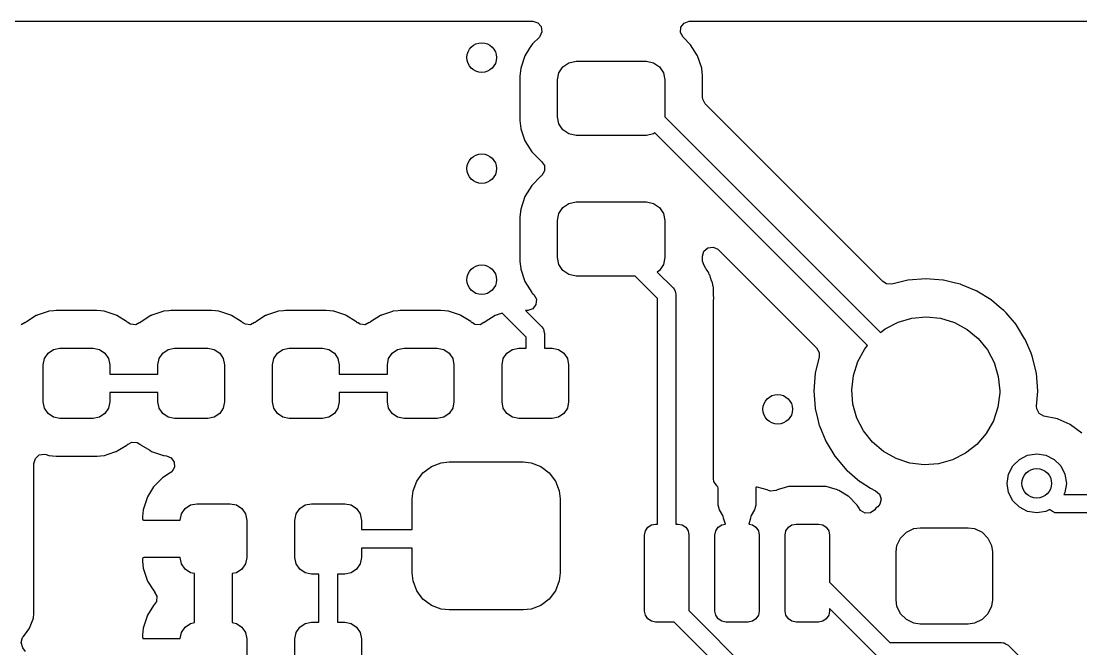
# Model space of a CAD drawing. Extents: x 7.15 to 9, y -4.74 to -4.
# Drawn here: x 7.501 to 8.065, y -4.33 to -3.996 of the extents above; entities that cross this region are included whole.
import ezdxf

# ---------------------------------------------------------------- set-up
doc = ezdxf.new("R2010")
doc.units = 0
doc.header["$MEASUREMENT"] = 0
doc.layers.add('BLACK', color=7, linetype='CONTINUOUS')

msp = doc.modelspace()

# ---------------------------------------------------------------- linework, layer by layer
at = {"layer": 'BLACK', "linetype": 'CONTINUOUS'}
for p, q in [((7.20636, -3.9964), (7.77321, -3.9964)), ((7.77321, -3.9964), (7.77589, -3.99719)), ((7.85373, -3.99739), (7.85635, -3.99641)), ((7.85635, -3.99641), (7.85671, -3.9964)), ((7.85671, -3.9964), (8.93506, -3.9964)), ((7.77589, -3.99719), (7.77772, -3.9993)), ((7.77812, -4.00206), (7.77696, -4.00461)), ((7.77772, -3.9993), (7.77812, -4.00206)), ((7.85186, -4.00242), (7.85206, -3.99963)), ((7.85206, -3.99963), (7.85373, -3.99739)), ((7.77672, -4.00486), (7.77312, -4.00847)), ((7.77696, -4.00461), (7.77672, -4.00486)), ((7.8532, -4.00487), (7.85186, -4.00242)), ((7.85722, -4.00888), (7.8532, -4.00487)), ((7.77155, -4.01074), (7.76901, -4.01485)), ((7.77251, -4.00917), (7.77155, -4.01074)), ((7.77267, -4.00893), (7.77251, -4.00917)), ((7.77251, -4.00917), (7.77251, -4.00917)), ((7.77312, -4.00847), (7.77267, -4.00893)), ((7.86089, -4.01481), (7.85722, -4.00888)), ((7.76901, -4.01485), (7.76682, -4.02146)), ((7.7893, -4.0206), (7.79249, -4.01847)), ((7.79249, -4.01847), (7.79626, -4.01772)), ((7.79626, -4.01772), (7.83366, -4.01772)), ((7.83366, -4.01772), (7.83743, -4.01847)), ((7.83743, -4.01847), (7.84062, -4.0206)), ((7.86309, -4.02141), (7.86089, -4.01481)), ((7.76682, -4.02146), (7.7664, -4.02557)), ((7.78642, -4.02756), (7.78717, -4.02379)), ((7.78717, -4.02379), (7.7893, -4.0206)), ((7.84062, -4.0206), (7.84275, -4.02379)), ((7.84275, -4.02379), (7.8435, -4.02756)), ((7.86312, -4.02168), (7.86309, -4.02141)), ((7.86329, -4.02337), (7.86312, -4.02168)), ((7.86312, -4.02168), (7.86312, -4.02168)), ((7.86352, -4.02557), (7.86329, -4.02337)), ((7.7664, -4.02557), (7.7664, -4.04923)), ((7.78642, -4.04724), (7.78642, -4.02756)), ((7.8435, -4.02756), (7.8435, -4.04717)), ((7.86352, -4.03683), (7.86352, -4.02557)), ((7.86364, -4.03788), (7.86352, -4.03683)), ((7.86498, -4.04033), (7.86364, -4.03788)), ((7.95951, -4.13487), (7.86498, -4.04033)), ((7.78717, -4.05101), (7.78642, -4.04724)), ((7.8435, -4.04717), (7.95827, -4.16194)), ((7.7664, -4.04923), (7.76683, -4.05339)), ((7.7893, -4.0542), (7.78717, -4.05101)), ((7.76683, -4.05339), (7.76692, -4.05365)), ((7.76692, -4.05365), (7.76692, -4.05365)), ((7.76692, -4.05365), (7.76747, -4.05531)), ((7.76747, -4.05531), (7.76903, -4.06)), ((7.79249, -4.05634), (7.7893, -4.0542)), ((7.79626, -4.05709), (7.79249, -4.05634)), ((7.83366, -4.05709), (7.79626, -4.05709)), ((7.83743, -4.05634), (7.83366, -4.05709)), ((7.83822, -4.05581), (7.83743, -4.05634)), ((7.9513, -4.16889), (7.83822, -4.05581)), ((7.76903, -4.06), (7.7727, -4.06592)), ((7.7727, -4.06592), (7.77763, -4.07084)), ((7.77763, -4.07084), (7.77779, -4.07094)), ((7.77779, -4.07094), (7.77939, -4.07319)), ((7.77939, -4.07319), (7.77951, -4.07598)), ((7.77758, -4.0788), (7.77267, -4.08373)), ((7.77781, -4.07866), (7.77758, -4.0788)), ((7.77811, -4.0784), (7.77781, -4.07866)), ((7.77951, -4.07598), (7.77811, -4.0784)), ((7.77267, -4.08373), (7.76901, -4.08966)), ((7.76901, -4.08966), (7.76682, -4.09627)), ((7.79249, -4.09327), (7.79626, -4.09252)), ((7.79626, -4.09252), (7.83366, -4.09252)), ((7.83366, -4.09252), (7.83743, -4.09327)), ((7.76682, -4.09627), (7.7664, -4.10038)), ((7.78717, -4.0986), (7.7893, -4.0954)), ((7.7893, -4.0954), (7.79249, -4.09327)), ((7.83743, -4.09327), (7.84062, -4.0954)), ((7.84062, -4.0954), (7.84275, -4.0986)), ((7.7664, -4.10038), (7.7664, -4.12403)), ((7.78642, -4.10236), (7.78717, -4.0986)), ((7.78642, -4.12205), (7.78642, -4.10236)), ((7.84275, -4.0986), (7.8435, -4.10236)), ((7.8435, -4.10236), (7.8435, -4.12205)), ((7.86352, -4.1214), (7.86431, -4.11872)), ((7.86431, -4.11872), (7.86642, -4.11689)), ((7.86642, -4.11689), (7.86919, -4.11649)), ((7.86919, -4.11649), (7.87173, -4.11765)), ((7.87173, -4.11765), (7.87199, -4.11789)), ((7.87199, -4.11789), (7.92424, -4.17014)), ((7.7664, -4.12403), (7.76641, -4.12416)), ((7.76641, -4.12416), (7.76641, -4.12416)), ((7.76641, -4.12416), (7.76679, -4.12782)), ((7.78717, -4.12581), (7.78642, -4.12205)), ((7.7893, -4.12901), (7.78717, -4.12581)), ((7.84275, -4.12581), (7.84062, -4.12901)), ((7.8435, -4.12205), (7.84275, -4.12581)), ((7.86352, -4.12362), (7.86352, -4.1214)), ((7.86354, -4.12406), (7.86352, -4.12362)), ((7.86442, -4.12629), (7.86354, -4.12406)), ((7.86435, -4.12632), (7.86442, -4.12629)), ((7.86524, -4.12782), (7.86435, -4.12632)), ((7.76679, -4.12782), (7.76683, -4.1282)), ((7.76683, -4.1282), (7.76903, -4.1348)), ((7.79249, -4.13114), (7.7893, -4.12901)), ((7.79626, -4.13189), (7.79249, -4.13114)), ((7.82769, -4.13189), (7.79626, -4.13189)), ((7.83957, -4.14377), (7.82769, -4.13189)), ((7.84062, -4.12901), (7.83948, -4.12977)), ((7.83948, -4.12977), (7.84797, -4.13825)), ((7.8655, -4.12821), (7.86524, -4.12782)), ((7.86652, -4.12962), (7.8655, -4.12821)), ((7.86663, -4.12991), (7.86652, -4.12962)), ((7.86681, -4.13036), (7.86663, -4.12991)), ((7.86663, -4.12991), (7.86663, -4.12991)), ((7.86715, -4.13106), (7.86681, -4.13036)), ((7.8674, -4.13148), (7.86715, -4.13106)), ((7.86756, -4.13175), (7.8674, -4.13148)), ((7.8674, -4.13148), (7.8674, -4.13148)), ((7.86802, -4.13333), (7.86756, -4.13175)), ((7.76903, -4.1348), (7.7727, -4.14072)), ((7.86805, -4.13342), (7.86802, -4.13333)), ((7.8682, -4.13386), (7.86805, -4.13342)), ((7.86872, -4.13519), (7.8682, -4.13386)), ((7.86884, -4.13548), (7.86872, -4.13519)), ((7.86888, -4.13579), (7.86884, -4.13548)), ((7.86894, -4.13627), (7.86888, -4.13579)), ((7.8691, -4.13703), (7.86894, -4.13627)), ((7.86932, -4.1378), (7.8691, -4.13703)), ((7.96138, -4.13604), (7.95951, -4.13487)), ((7.96418, -4.13618), (7.96138, -4.13604)), ((7.97277, -4.13412), (7.96418, -4.13618)), ((7.97296, -4.13407), (7.97277, -4.13412)), ((7.97277, -4.13412), (7.97277, -4.13412)), ((7.98228, -4.13334), (7.97296, -4.13407)), ((7.9916, -4.13407), (7.98228, -4.13334)), ((7.99179, -4.13412), (7.9916, -4.13407)), ((7.99746, -4.13548), (7.99179, -4.13412)), ((7.99179, -4.13412), (7.99179, -4.13412)), ((8.00069, -4.13626), (7.99746, -4.13548)), ((8.00087, -4.13633), (8.00069, -4.13626)), ((8.00915, -4.13976), (8.00087, -4.13633)), ((8.00087, -4.13633), (8.00087, -4.13633)), ((7.7727, -4.14072), (7.7729, -4.14093)), ((7.7729, -4.14093), (7.77378, -4.1418)), ((7.77378, -4.1418), (7.77512, -4.14426)), ((7.84797, -4.13825), (7.84849, -4.13895)), ((7.84849, -4.13895), (7.84863, -4.13907)), ((7.84863, -4.13907), (7.84866, -4.13918)), ((7.84866, -4.13918), (7.84881, -4.13938)), ((7.84881, -4.13938), (7.84907, -4.14057)), ((7.84907, -4.14057), (7.84941, -4.14173)), ((7.84941, -4.14173), (7.84941, -4.26378)), ((7.86933, -4.13811), (7.86932, -4.1378)), ((7.86937, -4.13954), (7.86933, -4.13811)), ((7.86941, -4.14001), (7.86937, -4.13954)), ((7.86943, -4.14016), (7.86941, -4.14001)), ((7.86943, -4.14126), (7.86943, -4.14016)), ((7.86943, -4.14142), (7.86943, -4.14126)), ((7.86944, -4.1418), (7.86943, -4.14142)), ((7.86952, -4.1441), (7.86944, -4.1418)), ((8.00933, -4.13983), (8.00915, -4.13976)), ((8.00915, -4.13976), (8.00915, -4.13976)), ((8.0095, -4.13993), (8.00933, -4.13983)), ((8.01713, -4.14462), (8.0095, -4.13993)), ((7.77493, -4.14704), (7.77325, -4.14928)), ((7.77512, -4.14426), (7.77493, -4.14704)), ((7.83957, -4.26378), (7.83957, -4.14377)), ((7.86943, -4.14483), (7.86945, -4.14439)), ((7.86943, -4.23977), (7.86943, -4.14483)), ((7.86945, -4.14439), (7.86952, -4.1441)), ((8.0173, -4.14472), (8.01713, -4.14462)), ((8.01713, -4.14462), (8.01713, -4.14462)), ((8.02265, -4.14928), (8.0173, -4.14472)), ((7.50908, -4.15296), (7.50386, -4.15618)), ((7.50932, -4.1528), (7.50908, -4.15296)), ((7.50908, -4.15296), (7.50908, -4.15296)), ((7.50959, -4.15271), (7.50932, -4.1528)), ((7.51545, -4.15076), (7.50959, -4.15271)), ((7.50959, -4.15271), (7.50959, -4.15271)), ((7.51571, -4.15067), (7.51545, -4.15076)), ((7.51545, -4.15076), (7.51545, -4.15076)), ((7.51851, -4.15038), (7.51571, -4.15067)), ((7.51961, -4.15027), (7.51851, -4.15038)), ((7.51973, -4.15026), (7.51961, -4.15027)), ((7.51961, -4.15027), (7.51961, -4.15027)), ((7.54129, -4.15026), (7.51973, -4.15026)), ((7.54337, -4.15047), (7.54129, -4.15026)), ((7.545, -4.15064), (7.54337, -4.15047)), ((7.54527, -4.15066), (7.545, -4.15064)), ((7.545, -4.15064), (7.545, -4.15064)), ((7.55166, -4.15278), (7.54527, -4.15066)), ((7.5519, -4.15293), (7.55166, -4.15278)), ((7.55713, -4.15616), (7.5519, -4.15293)), ((7.5519, -4.15293), (7.5519, -4.15293)), ((7.5701, -4.15296), (7.56489, -4.15618)), ((7.57034, -4.1528), (7.5701, -4.15296)), ((7.5701, -4.15296), (7.5701, -4.15296)), ((7.57062, -4.15271), (7.57034, -4.1528)), ((7.57647, -4.15076), (7.57062, -4.15271)), ((7.57062, -4.15271), (7.57062, -4.15271)), ((7.57673, -4.15067), (7.57647, -4.15076)), ((7.57647, -4.15076), (7.57647, -4.15076)), ((7.57953, -4.15038), (7.57673, -4.15067)), ((7.58063, -4.15027), (7.57953, -4.15038)), ((7.58076, -4.15026), (7.58063, -4.15027)), ((7.58063, -4.15027), (7.58063, -4.15027)), ((7.60231, -4.15026), (7.58076, -4.15026)), ((7.60439, -4.15047), (7.60231, -4.15026)), ((7.60602, -4.15064), (7.60439, -4.15047)), ((7.60629, -4.15066), (7.60602, -4.15064)), ((7.60602, -4.15064), (7.60602, -4.15064)), ((7.61268, -4.15278), (7.60629, -4.15066)), ((7.61293, -4.15293), (7.61268, -4.15278)), ((7.61816, -4.15616), (7.61293, -4.15293)), ((7.61293, -4.15293), (7.61293, -4.15293)), ((7.63112, -4.15296), (7.62591, -4.15618)), ((7.63137, -4.1528), (7.63112, -4.15296)), ((7.63112, -4.15296), (7.63112, -4.15296)), ((7.63164, -4.15271), (7.63137, -4.1528)), ((7.6375, -4.15076), (7.63164, -4.15271)), ((7.63164, -4.15271), (7.63164, -4.15271)), ((7.63776, -4.15067), (7.6375, -4.15076)), ((7.6375, -4.15076), (7.6375, -4.15076)), ((7.64056, -4.15038), (7.63776, -4.15067)), ((7.64165, -4.15027), (7.64056, -4.15038)), ((7.64178, -4.15026), (7.64165, -4.15027)), ((7.64165, -4.15027), (7.64165, -4.15027)), ((7.66334, -4.15026), (7.64178, -4.15026)), ((7.66542, -4.15047), (7.66334, -4.15026)), ((7.66704, -4.15064), (7.66542, -4.15047)), ((7.66731, -4.15066), (7.66704, -4.15064)), ((7.66704, -4.15064), (7.66704, -4.15064)), ((7.6737, -4.15278), (7.66731, -4.15066)), ((7.67395, -4.15293), (7.6737, -4.15278)), ((7.67918, -4.15616), (7.67395, -4.15293)), ((7.67395, -4.15293), (7.67395, -4.15293)), ((7.69215, -4.15296), (7.68693, -4.15618)), ((7.69239, -4.1528), (7.69215, -4.15296)), ((7.69215, -4.15296), (7.69215, -4.15296)), ((7.69266, -4.15271), (7.69239, -4.1528)), ((7.69852, -4.15076), (7.69266, -4.15271)), ((7.69266, -4.15271), (7.69266, -4.15271)), ((7.69878, -4.15067), (7.69852, -4.15076)), ((7.69852, -4.15076), (7.69852, -4.15076)), ((7.70158, -4.15038), (7.69878, -4.15067)), ((7.70268, -4.15027), (7.70158, -4.15038)), ((7.70281, -4.15026), (7.70268, -4.15027)), ((7.70268, -4.15027), (7.70268, -4.15027)), ((7.72436, -4.15026), (7.70281, -4.15026)), ((7.72644, -4.15047), (7.72436, -4.15026)), ((7.72807, -4.15064), (7.72644, -4.15047)), ((7.72834, -4.15066), (7.72807, -4.15064)), ((7.72807, -4.15064), (7.72807, -4.15064)), ((7.73473, -4.15278), (7.72834, -4.15066)), ((7.73497, -4.15293), (7.73473, -4.15278)), ((7.7402, -4.15616), (7.73497, -4.15293)), ((7.73497, -4.15293), (7.73497, -4.15293)), ((7.75318, -4.15297), (7.74795, -4.15621)), ((7.7537, -4.15273), (7.75318, -4.15297)), ((7.75691, -4.15166), (7.7537, -4.15273)), ((7.76969, -4.16444), (7.75691, -4.15166)), ((7.77028, -4.15028), (7.76944, -4.15028)), ((7.76944, -4.15028), (7.77809, -4.15892)), ((7.77063, -4.15026), (7.77028, -4.15028)), ((7.77325, -4.14928), (7.77063, -4.15026)), ((7.96754, -4.15641), (7.97491, -4.15424)), ((7.97491, -4.15424), (7.98256, -4.15354)), ((7.98256, -4.15354), (7.9902, -4.15435)), ((7.9902, -4.15435), (7.99754, -4.15662)), ((8.02379, -4.15026), (8.02265, -4.14928)), ((8.02441, -4.15079), (8.02379, -4.15026)), ((8.02453, -4.15094), (8.02441, -4.15079)), ((8.02501, -4.15149), (8.02453, -4.15094)), ((8.03048, -4.1579), (8.02501, -4.15149)), ((7.5031, -4.15666), (7.50105, -4.15778)), ((7.50316, -4.15673), (7.5031, -4.15666)), ((7.50339, -4.15655), (7.50316, -4.15673)), ((7.50359, -4.15635), (7.50339, -4.15655)), ((7.50386, -4.15618), (7.50359, -4.15635)), ((7.55739, -4.15632), (7.55713, -4.15616)), ((7.55759, -4.15652), (7.55739, -4.15632)), ((7.55782, -4.1567), (7.55759, -4.15652)), ((7.55785, -4.15666), (7.55782, -4.1567)), ((7.55929, -4.15758), (7.55785, -4.15666)), ((7.56208, -4.15778), (7.55929, -4.15758)), ((7.56413, -4.15666), (7.56208, -4.15778)), ((7.56419, -4.15673), (7.56413, -4.15666)), ((7.56441, -4.15655), (7.56419, -4.15673)), ((7.56462, -4.15635), (7.56441, -4.15655)), ((7.56489, -4.15618), (7.56462, -4.15635)), ((7.61841, -4.15632), (7.61816, -4.15616)), ((7.61862, -4.15652), (7.61841, -4.15632)), ((7.61884, -4.1567), (7.61862, -4.15652)), ((7.61888, -4.15666), (7.61884, -4.1567)), ((7.62031, -4.15758), (7.61888, -4.15666)), ((7.6231, -4.15778), (7.62031, -4.15758)), ((7.62515, -4.15666), (7.6231, -4.15778)), ((7.62521, -4.15673), (7.62515, -4.15666)), ((7.62544, -4.15655), (7.62521, -4.15673)), ((7.62564, -4.15635), (7.62544, -4.15655)), ((7.62591, -4.15618), (7.62564, -4.15635)), ((7.67944, -4.15632), (7.67918, -4.15616)), ((7.67964, -4.15652), (7.67944, -4.15632)), ((7.67987, -4.1567), (7.67964, -4.15652)), ((7.6799, -4.15666), (7.67987, -4.1567)), ((7.68134, -4.15758), (7.6799, -4.15666)), ((7.68413, -4.15778), (7.68134, -4.15758)), ((7.68618, -4.15666), (7.68413, -4.15778)), ((7.68624, -4.15673), (7.68618, -4.15666)), ((7.68646, -4.15655), (7.68624, -4.15673)), ((7.68666, -4.15635), (7.68646, -4.15655)), ((7.68693, -4.15618), (7.68666, -4.15635)), ((7.74046, -4.15632), (7.7402, -4.15616)), ((7.74066, -4.15652), (7.74046, -4.15632)), ((7.74089, -4.1567), (7.74066, -4.15652)), ((7.74092, -4.15666), (7.74089, -4.1567)), ((7.74237, -4.15759), (7.74092, -4.15666)), ((7.74516, -4.15779), (7.74237, -4.15759)), ((7.74721, -4.15667), (7.74516, -4.15779)), ((7.74727, -4.15675), (7.74721, -4.15667)), ((7.74795, -4.15621), (7.74727, -4.15675)), ((7.77809, -4.15892), (7.77861, -4.15962)), ((7.77861, -4.15962), (7.77875, -4.15974)), ((7.77875, -4.15974), (7.77878, -4.15985)), ((7.77878, -4.15985), (7.77893, -4.16005)), ((7.77893, -4.16005), (7.77919, -4.16124)), ((7.95827, -4.16194), (7.96073, -4.15997)), ((7.96073, -4.15997), (7.96754, -4.15641)), ((7.99754, -4.15662), (8.0043, -4.16027)), ((8.03058, -4.15806), (8.03048, -4.1579)), ((8.03509, -4.16541), (8.03058, -4.15806)), ((8.03058, -4.15806), (8.03058, -4.15806)), ((7.76969, -4.17028), (7.76969, -4.16444)), ((7.77919, -4.16124), (7.77953, -4.1624)), ((7.77953, -4.1624), (7.77953, -4.17028)), ((8.0043, -4.16027), (8.01022, -4.16517)), ((8.01022, -4.16517), (8.01508, -4.17113)), ((8.03536, -4.16587), (8.03509, -4.16541)), ((7.51539, -4.17287), (7.51826, -4.17095)), ((7.51826, -4.17095), (7.52165, -4.17028)), ((7.52165, -4.17028), (7.53937, -4.17028)), ((7.53937, -4.17028), (7.54276, -4.17095)), ((7.54276, -4.17095), (7.54563, -4.17287)), ((7.57641, -4.17287), (7.57929, -4.17095)), ((7.57929, -4.17095), (7.58268, -4.17028)), ((7.58268, -4.17028), (7.60039, -4.17028)), ((7.60039, -4.17028), (7.60378, -4.17095)), ((7.60378, -4.17095), (7.60666, -4.17287)), ((7.63744, -4.17287), (7.64031, -4.17095)), ((7.64031, -4.17095), (7.6437, -4.17028)), ((7.6437, -4.17028), (7.66142, -4.17028)), ((7.66142, -4.17028), (7.66481, -4.17095)), ((7.66481, -4.17095), (7.66768, -4.17287)), ((7.69846, -4.17287), (7.70133, -4.17095)), ((7.70133, -4.17095), (7.70472, -4.17028)), ((7.70472, -4.17028), (7.72244, -4.17028)), ((7.72244, -4.17028), (7.72583, -4.17095)), ((7.72583, -4.17095), (7.7287, -4.17287)), ((7.75948, -4.17287), (7.76236, -4.17095)), ((7.76236, -4.17095), (7.76575, -4.17028)), ((7.76575, -4.17028), (7.76969, -4.17028)), ((7.77953, -4.17028), (7.78346, -4.17028)), ((7.78346, -4.17028), (7.78685, -4.17095)), ((7.78685, -4.17095), (7.78973, -4.17287)), ((7.92424, -4.17014), (7.92558, -4.17259)), ((7.9461, -4.1774), (7.9498, -4.17067)), ((7.9498, -4.17067), (7.9513, -4.16889)), ((8.01508, -4.17113), (8.01868, -4.17791)), ((8.03544, -4.16605), (8.03536, -4.16587)), ((8.03831, -4.17298), (8.03544, -4.16605)), ((8.03544, -4.16605), (8.03544, -4.16605)), ((7.5128, -4.17913), (7.51347, -4.17574)), ((7.51347, -4.17574), (7.51539, -4.17287)), ((7.54563, -4.17287), (7.54755, -4.17574)), ((7.54755, -4.17574), (7.54823, -4.17913)), ((7.57382, -4.17913), (7.57449, -4.17574)), ((7.57449, -4.17574), (7.57641, -4.17287)), ((7.60666, -4.17287), (7.60858, -4.17574)), ((7.60858, -4.17574), (7.60925, -4.17913)), ((7.63484, -4.17913), (7.63552, -4.17574)), ((7.63552, -4.17574), (7.63744, -4.17287)), ((7.66768, -4.17287), (7.6696, -4.17574)), ((7.6696, -4.17574), (7.67028, -4.17913)), ((7.69587, -4.17913), (7.69654, -4.17574)), ((7.69654, -4.17574), (7.69846, -4.17287)), ((7.7287, -4.17287), (7.73062, -4.17574)), ((7.73062, -4.17574), (7.7313, -4.17913)), ((7.75689, -4.17913), (7.75756, -4.17574)), ((7.75756, -4.17574), (7.75948, -4.17287)), ((7.78973, -4.17287), (7.79165, -4.17574)), ((7.79165, -4.17574), (7.79232, -4.17913)), ((7.92555, -4.17481), (7.92344, -4.18359)), ((7.92558, -4.17259), (7.92555, -4.17481)), ((8.03894, -4.1745), (8.03831, -4.17298)), ((8.04112, -4.18359), (8.03894, -4.1745)), ((7.5128, -4.19882), (7.5128, -4.17913)), ((7.54823, -4.17913), (7.54823, -4.18406)), ((7.57382, -4.18406), (7.57382, -4.17913)), ((7.60925, -4.17913), (7.60925, -4.19882)), ((7.63484, -4.19882), (7.63484, -4.17913)), ((7.67028, -4.17913), (7.67028, -4.18406)), ((7.69587, -4.18406), (7.69587, -4.17913)), ((7.7313, -4.17913), (7.7313, -4.19882)), ((7.75689, -4.19882), (7.75689, -4.17913)), ((7.79232, -4.17913), (7.79232, -4.19882)), ((7.94377, -4.18473), (7.9461, -4.1774)), ((8.01868, -4.17791), (8.0209, -4.18527)), ((7.54823, -4.18406), (7.57382, -4.18406)), ((7.67028, -4.18406), (7.69587, -4.18406)), ((7.92344, -4.18359), (7.92271, -4.19291)), ((7.94292, -4.19236), (7.94377, -4.18473)), ((8.0209, -4.18527), (8.02165, -4.19291)), ((8.04186, -4.19291), (8.04112, -4.18359)), ((7.57382, -4.1939), (7.54823, -4.1939)), ((7.54823, -4.1939), (7.54823, -4.19882)), ((7.57382, -4.19882), (7.57382, -4.1939)), ((7.69587, -4.1939), (7.67028, -4.1939)), ((7.67028, -4.1939), (7.67028, -4.19882)), ((7.69587, -4.19882), (7.69587, -4.1939)), ((7.92271, -4.19291), (7.92344, -4.20223)), ((7.94356, -4.20002), (7.94292, -4.19236)), ((8.02164, -4.19401), (8.02068, -4.20164)), ((8.02165, -4.19291), (8.02164, -4.19401)), ((8.04121, -4.20112), (8.04184, -4.19311)), ((8.04184, -4.19311), (8.04186, -4.19291)), ((7.51347, -4.20221), (7.5128, -4.19882)), ((7.54823, -4.19882), (7.54755, -4.20221)), ((7.57449, -4.20221), (7.57382, -4.19882)), ((7.60925, -4.19882), (7.60858, -4.20221)), ((7.63552, -4.20221), (7.63484, -4.19882)), ((7.67028, -4.19882), (7.6696, -4.20221)), ((7.69654, -4.20221), (7.69587, -4.19882)), ((7.7313, -4.19882), (7.73062, -4.20221)), ((7.75756, -4.20221), (7.75689, -4.19882)), ((7.79232, -4.19882), (7.79165, -4.20221)), ((7.51539, -4.20508), (7.51347, -4.20221)), ((7.51826, -4.207), (7.51539, -4.20508)), ((7.54563, -4.20508), (7.54276, -4.207)), ((7.54755, -4.20221), (7.54563, -4.20508)), ((7.57641, -4.20508), (7.57449, -4.20221)), ((7.57929, -4.207), (7.57641, -4.20508)), ((7.60666, -4.20508), (7.60378, -4.207)), ((7.60858, -4.20221), (7.60666, -4.20508)), ((7.63744, -4.20508), (7.63552, -4.20221)), ((7.64031, -4.207), (7.63744, -4.20508)), ((7.66768, -4.20508), (7.66481, -4.207)), ((7.6696, -4.20221), (7.66768, -4.20508)), ((7.69846, -4.20508), (7.69654, -4.20221)), ((7.70133, -4.207), (7.69846, -4.20508)), ((7.7287, -4.20508), (7.72583, -4.207)), ((7.73062, -4.20221), (7.7287, -4.20508)), ((7.75948, -4.20508), (7.75756, -4.20221)), ((7.76236, -4.207), (7.75948, -4.20508)), ((7.78973, -4.20508), (7.78685, -4.207)), ((7.79165, -4.20221), (7.78973, -4.20508)), ((7.92344, -4.20223), (7.92349, -4.20242)), ((7.92349, -4.20242), (7.92349, -4.20242)), ((7.92349, -4.20242), (7.92471, -4.2075)), ((7.94568, -4.20741), (7.94356, -4.20002)), ((8.02068, -4.20164), (8.01825, -4.20893)), ((8.04131, -4.20259), (8.04121, -4.20112)), ((8.04267, -4.20504), (8.04131, -4.20259)), ((8.04512, -4.20636), (8.04267, -4.20504)), ((7.52165, -4.20768), (7.51826, -4.207)), ((7.53937, -4.20768), (7.52165, -4.20768)), ((7.54276, -4.207), (7.53937, -4.20768)), ((7.58268, -4.20768), (7.57929, -4.207)), ((7.60039, -4.20768), (7.58268, -4.20768)), ((7.60378, -4.207), (7.60039, -4.20768)), ((7.6437, -4.20768), (7.64031, -4.207)), ((7.66142, -4.20768), (7.6437, -4.20768)), ((7.66481, -4.207), (7.66142, -4.20768)), ((7.70472, -4.20768), (7.70133, -4.207)), ((7.72244, -4.20768), (7.70472, -4.20768)), ((7.72583, -4.207), (7.72244, -4.20768)), ((7.76575, -4.20768), (7.76236, -4.207)), ((7.78346, -4.20768), (7.76575, -4.20768)), ((7.78685, -4.207), (7.78346, -4.20768)), ((7.92471, -4.2075), (7.92563, -4.21132)), ((7.94919, -4.21424), (7.94568, -4.20741)), ((8.01825, -4.20893), (8.01445, -4.21561)), ((8.05245, -4.20792), (8.04512, -4.20636)), ((8.05269, -4.20803), (8.05245, -4.20792)), ((8.05908, -4.21087), (8.05269, -4.20803)), ((8.05269, -4.20803), (8.05269, -4.20803)), ((8.05932, -4.21098), (8.05908, -4.21087)), ((8.05908, -4.21087), (8.05908, -4.21087)), ((7.92563, -4.21132), (7.9257, -4.2115)), ((7.9257, -4.2115), (7.9257, -4.2115)), ((7.9257, -4.2115), (7.92911, -4.21974)), ((7.95396, -4.22026), (7.94919, -4.21424)), ((8.01445, -4.21561), (8.00943, -4.22142)), ((8.0654, -4.2154), (8.05932, -4.21098)), ((7.5522, -4.22484), (7.55718, -4.22176)), ((7.55718, -4.22176), (7.55743, -4.2216)), ((7.55718, -4.22176), (7.55718, -4.22176)), ((7.55743, -4.2216), (7.55763, -4.2214)), ((7.55763, -4.2214), (7.55786, -4.22122)), ((7.55786, -4.22122), (7.55792, -4.2213)), ((7.55792, -4.2213), (7.55997, -4.22018)), ((7.55997, -4.22018), (7.56276, -4.22037)), ((7.56276, -4.22037), (7.56419, -4.22129)), ((7.56419, -4.22129), (7.56423, -4.22125)), ((7.56423, -4.22125), (7.56445, -4.22143)), ((7.56445, -4.22143), (7.56466, -4.22164)), ((7.56466, -4.22164), (7.5649, -4.22179)), ((7.5649, -4.22179), (7.5649, -4.22179)), ((7.5649, -4.22179), (7.56944, -4.22458)), ((7.92911, -4.21974), (7.9292, -4.21996)), ((7.9292, -4.21996), (7.9293, -4.22013)), ((7.9293, -4.22013), (7.93399, -4.22776)), ((7.95981, -4.22524), (7.95396, -4.22026)), ((8.00943, -4.22142), (8.00338, -4.22615)), ((7.5086, -4.22884), (7.51071, -4.22701)), ((7.51071, -4.22701), (7.51348, -4.22662)), ((7.51348, -4.22662), (7.51434, -4.22682)), ((7.51434, -4.22682), (7.51576, -4.22729)), ((7.51576, -4.22729), (7.51603, -4.22732)), ((7.51603, -4.22732), (7.51603, -4.22732)), ((7.51603, -4.22732), (7.51765, -4.22748)), ((7.51765, -4.22748), (7.51973, -4.2277)), ((7.51973, -4.2277), (7.54129, -4.2277)), ((7.54129, -4.2277), (7.54142, -4.22768)), ((7.54142, -4.22768), (7.54321, -4.2275)), ((7.54142, -4.22768), (7.54142, -4.22768)), ((7.54321, -4.2275), (7.54532, -4.22728)), ((7.54532, -4.22728), (7.5473, -4.22662)), ((7.5473, -4.22662), (7.55143, -4.22524)), ((7.55143, -4.22524), (7.5517, -4.22515)), ((7.55143, -4.22524), (7.55143, -4.22524)), ((7.5517, -4.22515), (7.5522, -4.22484)), ((7.56944, -4.22458), (7.57039, -4.22517)), ((7.57039, -4.22517), (7.57678, -4.22729)), ((7.57678, -4.22729), (7.57705, -4.22732)), ((7.57705, -4.22732), (7.57705, -4.22732)), ((7.57705, -4.22732), (7.57829, -4.22744)), ((7.57829, -4.22744), (7.58087, -4.2285)), ((7.93399, -4.22776), (7.93399, -4.22776)), ((7.93399, -4.22776), (7.93409, -4.22793)), ((7.96652, -4.22899), (7.95981, -4.22524)), ((8.00338, -4.22615), (7.99652, -4.22962)), ((8.03208, -4.22939), (8.03647, -4.22715)), ((8.03647, -4.22715), (8.04134, -4.22638)), ((8.04134, -4.22638), (8.04621, -4.22715)), ((8.04621, -4.22715), (8.0506, -4.22939)), ((7.50781, -4.23153), (7.5086, -4.22884)), ((7.50781, -4.31134), (7.50781, -4.23153)), ((7.58087, -4.2285), (7.58248, -4.23079)), ((7.58248, -4.23079), (7.58259, -4.23358)), ((7.71482, -4.23647), (7.71929, -4.23313)), ((7.71929, -4.23313), (7.72451, -4.23117)), ((7.72451, -4.23117), (7.72874, -4.23071)), ((7.72874, -4.23071), (7.76811, -4.23071)), ((7.76811, -4.23071), (7.77234, -4.23117)), ((7.77234, -4.23117), (7.77756, -4.23313)), ((7.77756, -4.23313), (7.78203, -4.23647)), ((7.93409, -4.22793), (7.94016, -4.23504)), ((7.97383, -4.23137), (7.96652, -4.22899)), ((7.98146, -4.23227), (7.97383, -4.23137)), ((7.98912, -4.23169), (7.98146, -4.23227)), ((7.99652, -4.22962), (7.98912, -4.23169)), ((8.02636, -4.23726), (8.0286, -4.23287)), ((8.0286, -4.23287), (8.03208, -4.22939)), ((8.0506, -4.22939), (8.05408, -4.23287)), ((8.05408, -4.23287), (8.05632, -4.23726)), ((7.57669, -4.23889), (7.57624, -4.23925)), ((7.58039, -4.2366), (7.57669, -4.23889)), ((7.58118, -4.23599), (7.58039, -4.2366)), ((7.58259, -4.23358), (7.58118, -4.23599)), ((7.71147, -4.24094), (7.71482, -4.23647)), ((7.78203, -4.23647), (7.78538, -4.24094)), ((7.94016, -4.23504), (7.94031, -4.23516)), ((7.94031, -4.23516), (7.94055, -4.23537)), ((7.94055, -4.23537), (7.94727, -4.24111)), ((8.02559, -4.24213), (8.02636, -4.23726)), ((8.05632, -4.23726), (8.05709, -4.24213)), ((7.57154, -4.24405), (7.56831, -4.24929)), ((7.57189, -4.2436), (7.57154, -4.24405)), ((7.57624, -4.23925), (7.57189, -4.2436)), ((7.70951, -4.24617), (7.71147, -4.24094)), ((7.78538, -4.24094), (7.78734, -4.24617)), ((7.86963, -4.24116), (7.86943, -4.23977)), ((7.87114, -4.24352), (7.86963, -4.24116)), ((7.87171, -4.24401), (7.87114, -4.24352)), ((7.87189, -4.24461), (7.87171, -4.24401)), ((7.87189, -4.25375), (7.87189, -4.24461)), ((7.89202, -4.2441), (7.89189, -4.24438)), ((7.89189, -4.24438), (7.89189, -4.25375)), ((7.89257, -4.2441), (7.89202, -4.2441)), ((7.89787, -4.24563), (7.89257, -4.2441)), ((7.90745, -4.24441), (7.90331, -4.24562)), ((7.9093, -4.24388), (7.90745, -4.24441)), ((7.90955, -4.24386), (7.9093, -4.24388)), ((7.91067, -4.24377), (7.90955, -4.24386)), ((7.90955, -4.24386), (7.90955, -4.24386)), ((7.91077, -4.24376), (7.91067, -4.24377)), ((7.91067, -4.24377), (7.91067, -4.24377)), ((7.92782, -4.24376), (7.91077, -4.24376)), ((7.92791, -4.24377), (7.92782, -4.24376)), ((7.92903, -4.24386), (7.92791, -4.24377)), ((7.92791, -4.24377), (7.92791, -4.24377)), ((7.92928, -4.24388), (7.92903, -4.24386)), ((7.92903, -4.24386), (7.92903, -4.24386)), ((7.93114, -4.24441), (7.92928, -4.24388)), ((7.93528, -4.24562), (7.93114, -4.24441)), ((7.94727, -4.24111), (7.94743, -4.24121)), ((7.94743, -4.24121), (7.94743, -4.24121)), ((7.94743, -4.24121), (7.95298, -4.24461)), ((7.95298, -4.24461), (7.95524, -4.24599)), ((8.02636, -4.24699), (8.02559, -4.24213)), ((8.05709, -4.24213), (8.05632, -4.24699)), ((7.56806, -4.24981), (7.56612, -4.25566)), ((7.56831, -4.24929), (7.56806, -4.24981)), ((7.70906, -4.25039), (7.70951, -4.24617)), ((7.70906, -4.26673), (7.70906, -4.25039)), ((7.78734, -4.24617), (7.7878, -4.25039)), ((7.7878, -4.25039), (7.7878, -4.28976)), ((7.8986, -4.24595), (7.89787, -4.24563)), ((7.89976, -4.24629), (7.8986, -4.24595)), ((7.90254, -4.24595), (7.89976, -4.24629)), ((7.90274, -4.24586), (7.90254, -4.24595)), ((7.90301, -4.2457), (7.90274, -4.24586)), ((7.90331, -4.24562), (7.90301, -4.2457)), ((7.90331, -4.24562), (7.90331, -4.24562)), ((7.93557, -4.2457), (7.93528, -4.24562)), ((7.93528, -4.24562), (7.93528, -4.24562)), ((7.93599, -4.24595), (7.93557, -4.2457)), ((7.94094, -4.24888), (7.93599, -4.24595)), ((7.94121, -4.24904), (7.94094, -4.24888)), ((7.94094, -4.24888), (7.94094, -4.24888)), ((7.94584, -4.25367), (7.94121, -4.24904)), ((7.95524, -4.24599), (7.95542, -4.24607)), ((7.95542, -4.24607), (7.95542, -4.24607)), ((7.95542, -4.24607), (7.95556, -4.24613)), ((7.95556, -4.24613), (7.95774, -4.24788)), ((7.95774, -4.24788), (7.95862, -4.25053)), ((8.0286, -4.25138), (8.02636, -4.24699)), ((8.05632, -4.24699), (8.05578, -4.24805)), ((8.05578, -4.24805), (8.21006, -4.24805)), ((7.56612, -4.25566), (7.56601, -4.25619)), ((7.5863, -4.25842), (7.58822, -4.25555)), ((7.58822, -4.25555), (7.5911, -4.25363)), ((7.5911, -4.25363), (7.59449, -4.25295)), ((7.59449, -4.25295), (7.6122, -4.25295)), ((7.6122, -4.25295), (7.61559, -4.25363)), ((7.61559, -4.25363), (7.61847, -4.25555)), ((7.61847, -4.25555), (7.62039, -4.25842)), ((7.64733, -4.25842), (7.64925, -4.25555)), ((7.64925, -4.25555), (7.65212, -4.25363)), ((7.65212, -4.25363), (7.65551, -4.25295)), ((7.65551, -4.25295), (7.67323, -4.25295)), ((7.67323, -4.25295), (7.67662, -4.25363)), ((7.67662, -4.25363), (7.67949, -4.25555)), ((7.67949, -4.25555), (7.68141, -4.25842)), ((7.87258, -4.25627), (7.87189, -4.25375)), ((7.89189, -4.25375), (7.8912, -4.25627)), ((7.94688, -4.25541), (7.94584, -4.25367)), ((7.94702, -4.25566), (7.94688, -4.25541)), ((7.94766, -4.25652), (7.94702, -4.25566)), ((7.95582, -4.25541), (7.95516, -4.25624)), ((7.95599, -4.2552), (7.95582, -4.25541)), ((7.95677, -4.25458), (7.95599, -4.2552)), ((7.95793, -4.25324), (7.95677, -4.25458)), ((7.95862, -4.25053), (7.95793, -4.25324)), ((8.03208, -4.25487), (8.0286, -4.25138)), ((8.03647, -4.2571), (8.03208, -4.25487)), ((8.04829, -4.25604), (8.04621, -4.2571)), ((8.0487, -4.25645), (8.04829, -4.25604)), ((7.56564, -4.25977), (7.56563, -4.26002)), ((7.56563, -4.26002), (7.56563, -4.26094)), ((7.56563, -4.26094), (7.56581, -4.26154)), ((7.56601, -4.25619), (7.56564, -4.25977)), ((7.56581, -4.26154), (7.56586, -4.26159)), ((7.56586, -4.26159), (7.56616, -4.26165)), ((7.56616, -4.26165), (7.58566, -4.26165)), ((7.58566, -4.26165), (7.5863, -4.25842)), ((7.62039, -4.25842), (7.62106, -4.26181)), ((7.64665, -4.26181), (7.64733, -4.25842)), ((7.68141, -4.25842), (7.68209, -4.26181)), ((7.87438, -4.25931), (7.87258, -4.25627)), ((7.87446, -4.25961), (7.87438, -4.25931)), ((7.87476, -4.26063), (7.87446, -4.25961)), ((7.87446, -4.25961), (7.87446, -4.25961)), ((7.87569, -4.26384), (7.87476, -4.26063)), ((7.88902, -4.26063), (7.88809, -4.26384)), ((7.88932, -4.25961), (7.88902, -4.26063)), ((7.8894, -4.25931), (7.88932, -4.25961)), ((7.88932, -4.25961), (7.88932, -4.25961)), ((7.8912, -4.25627), (7.8894, -4.25931)), ((7.95007, -4.25794), (7.94766, -4.25652)), ((7.95286, -4.25784), (7.95007, -4.25794)), ((7.95516, -4.25624), (7.95286, -4.25784)), ((8.04134, -4.25787), (8.03647, -4.2571)), ((8.04621, -4.2571), (8.04134, -4.25787)), ((8.04977, -4.25703), (8.0487, -4.25645)), ((8.05079, -4.25769), (8.04977, -4.25703)), ((8.05104, -4.25773), (8.05079, -4.25769)), ((8.05114, -4.25778), (8.05104, -4.25773)), ((8.05132, -4.25777), (8.05114, -4.25778)), ((8.05218, -4.25789), (8.05132, -4.25777)), ((8.20802, -4.25789), (8.05218, -4.25789)), ((7.62106, -4.26181), (7.62106, -4.2815)), ((7.64665, -4.2815), (7.64665, -4.26181)), ((7.68209, -4.26181), (7.68209, -4.26673)), ((7.68209, -4.26673), (7.70906, -4.26673)), ((7.83313, -4.26743), (7.83441, -4.26551)), ((7.83441, -4.26551), (7.83632, -4.26423)), ((7.83632, -4.26423), (7.83858, -4.26378)), ((7.83858, -4.26378), (7.83957, -4.26378)), ((7.84941, -4.26378), (7.85039, -4.26378)), ((7.85039, -4.26378), (7.85265, -4.26423)), ((7.85265, -4.26423), (7.85457, -4.26551)), ((7.85457, -4.26551), (7.85585, -4.26743)), ((7.87053, -4.26743), (7.87181, -4.26551)), ((7.87181, -4.26551), (7.87372, -4.26423)), ((7.87372, -4.26423), (7.87569, -4.26384)), ((7.88809, -4.26384), (7.89006, -4.26423)), ((7.89006, -4.26423), (7.89197, -4.26551)), ((7.89197, -4.26551), (7.89325, -4.26743)), ((7.90793, -4.26743), (7.90921, -4.26551)), ((7.90921, -4.26551), (7.91113, -4.26423)), ((7.91113, -4.26423), (7.91339, -4.26378)), ((7.91339, -4.26378), (7.9252, -4.26378)), ((7.9252, -4.26378), (7.92746, -4.26423)), ((7.92746, -4.26423), (7.92937, -4.26551)), ((7.92937, -4.26551), (7.93065, -4.26743)), ((7.97199, -4.26806), (7.97602, -4.26618)), ((7.97602, -4.26618), (7.97933, -4.26575)), ((7.97933, -4.26575), (8.00492, -4.26575)), ((8.00492, -4.26575), (8.00823, -4.26618)), ((8.00823, -4.26618), (8.01226, -4.26806)), ((7.83268, -4.26969), (7.83313, -4.26743)), ((7.83268, -4.31004), (7.83268, -4.26969)), ((7.85585, -4.26743), (7.8563, -4.26969)), ((7.8563, -4.26969), (7.8563, -4.30981)), ((7.87008, -4.26969), (7.87053, -4.26743)), ((7.87008, -4.31004), (7.87008, -4.26969)), ((7.89325, -4.26743), (7.8937, -4.26969)), ((7.8937, -4.26969), (7.8937, -4.31004)), ((7.90748, -4.26969), (7.90793, -4.26743)), ((7.90748, -4.31004), (7.90748, -4.26969)), ((7.93065, -4.26743), (7.9311, -4.26969)), ((7.9311, -4.26969), (7.9311, -4.29471)), ((7.96697, -4.27523), (7.96885, -4.2712)), ((7.96885, -4.2712), (7.97199, -4.26806)), ((8.01226, -4.26806), (8.0154, -4.2712)), ((8.0154, -4.2712), (8.01728, -4.27523)), ((7.70906, -4.27657), (7.68209, -4.27657)), ((7.68209, -4.27657), (7.68209, -4.2815)), ((7.70906, -4.28976), (7.70906, -4.27657)), ((7.96654, -4.27854), (7.96697, -4.27523)), ((7.96654, -4.30413), (7.96654, -4.27854)), ((8.01728, -4.27523), (8.01772, -4.27854)), ((8.01772, -4.27854), (8.01772, -4.30413)), ((7.5657, -4.28188), (7.56563, -4.28219)), ((7.56563, -4.28219), (7.56563, -4.28328)), ((7.56563, -4.28328), (7.56564, -4.28354)), ((7.56564, -4.28354), (7.56602, -4.28717)), ((7.56574, -4.28183), (7.5657, -4.28188)), ((7.56634, -4.28165), (7.56574, -4.28183)), ((7.58566, -4.28165), (7.56634, -4.28165)), ((7.5863, -4.28489), (7.58566, -4.28165)), ((7.62106, -4.2815), (7.62039, -4.28489)), ((7.64733, -4.28489), (7.64665, -4.2815)), ((7.68209, -4.2815), (7.68141, -4.28489)), ((7.56602, -4.28717), (7.56613, -4.2877)), ((7.56613, -4.2877), (7.56809, -4.29355)), ((7.58822, -4.28776), (7.5863, -4.28489)), ((7.5911, -4.28968), (7.58822, -4.28776)), ((7.59335, -4.29013), (7.5911, -4.28968)), ((7.61559, -4.28968), (7.61335, -4.29013)), ((7.61847, -4.28776), (7.61559, -4.28968)), ((7.62039, -4.28489), (7.61847, -4.28776)), ((7.64925, -4.28776), (7.64733, -4.28489)), ((7.65212, -4.28968), (7.64925, -4.28776)), ((7.65551, -4.29035), (7.65212, -4.28968)), ((7.67662, -4.28968), (7.67323, -4.29035)), ((7.67949, -4.28776), (7.67662, -4.28968)), ((7.68141, -4.28489), (7.67949, -4.28776)), ((7.70951, -4.29399), (7.70906, -4.28976)), ((7.7878, -4.28976), (7.78734, -4.29399)), ((7.56809, -4.29355), (7.56833, -4.29407)), ((7.56833, -4.29407), (7.57157, -4.2993)), ((7.59335, -4.31617), (7.59335, -4.29013)), ((7.61335, -4.29013), (7.61335, -4.31617)), ((7.65945, -4.29035), (7.65551, -4.29035)), ((7.65945, -4.31594), (7.65945, -4.29035)), ((7.67323, -4.29035), (7.66929, -4.29035)), ((7.66929, -4.29035), (7.66929, -4.31594)), ((7.71147, -4.29922), (7.70951, -4.29399)), ((7.78734, -4.29399), (7.78538, -4.29922)), ((7.9311, -4.29471), (7.96318, -4.32679)), ((7.57157, -4.2993), (7.5721, -4.29997)), ((7.5721, -4.29997), (7.57203, -4.30003)), ((7.57203, -4.30003), (7.57316, -4.30209)), ((7.71482, -4.30368), (7.71147, -4.29922)), ((7.78538, -4.29922), (7.78203, -4.30368)), ((7.57207, -4.30637), (7.57154, -4.30704)), ((7.57296, -4.30488), (7.57203, -4.30634)), ((7.57203, -4.30634), (7.57207, -4.30637)), ((7.57316, -4.30209), (7.57296, -4.30488)), ((7.71929, -4.30703), (7.71482, -4.30368)), ((7.78203, -4.30368), (7.77756, -4.30703)), ((7.96697, -4.30745), (7.96654, -4.30413)), ((8.01772, -4.30413), (8.01728, -4.30745)), ((7.50755, -4.31379), (7.50781, -4.31134)), ((7.56831, -4.31228), (7.56806, -4.3128)), ((7.57154, -4.30704), (7.56831, -4.31228)), ((7.72451, -4.30899), (7.71929, -4.30703)), ((7.72874, -4.30945), (7.72451, -4.30899)), ((7.76811, -4.30945), (7.72874, -4.30945)), ((7.77234, -4.30899), (7.76811, -4.30945)), ((7.77756, -4.30703), (7.77234, -4.30899)), ((7.83313, -4.3123), (7.83268, -4.31004)), ((7.83441, -4.31422), (7.83313, -4.3123)), ((7.8563, -4.30981), (7.90748, -4.361)), ((7.87053, -4.3123), (7.87008, -4.31004)), ((7.87181, -4.31422), (7.87053, -4.3123)), ((7.89325, -4.3123), (7.89197, -4.31422)), ((7.8937, -4.31004), (7.89325, -4.3123)), ((7.90793, -4.3123), (7.90748, -4.31004)), ((7.90921, -4.31422), (7.90793, -4.3123)), ((7.93065, -4.3123), (7.92937, -4.31422)), ((7.9311, -4.31004), (7.93065, -4.3123)), ((7.95766, -4.33519), (7.9311, -4.30863)), ((7.9311, -4.30863), (7.9311, -4.31004)), ((7.96885, -4.31147), (7.96697, -4.30745)), ((7.97199, -4.31462), (7.96885, -4.31147)), ((8.0154, -4.31147), (8.01226, -4.31462)), ((8.01728, -4.30745), (8.0154, -4.31147)), ((7.50554, -4.31916), (7.50755, -4.31379)), ((7.56806, -4.3128), (7.56612, -4.31865)), ((7.58822, -4.31854), (7.5911, -4.31662)), ((7.5911, -4.31662), (7.59335, -4.31617)), ((7.61335, -4.31617), (7.61559, -4.31662)), ((7.61559, -4.31662), (7.61847, -4.31854)), ((7.64925, -4.31854), (7.65212, -4.31662)), ((7.65212, -4.31662), (7.65551, -4.31594)), ((7.65551, -4.31594), (7.65945, -4.31594)), ((7.66929, -4.31594), (7.67323, -4.31594)), ((7.67323, -4.31594), (7.67662, -4.31662)), ((7.67662, -4.31662), (7.67949, -4.31854)), ((7.83632, -4.3155), (7.83441, -4.31422)), ((7.83858, -4.31594), (7.83632, -4.3155)), ((7.84851, -4.31594), (7.83858, -4.31594)), ((7.90748, -4.37492), (7.84851, -4.31594)), ((7.87372, -4.3155), (7.87181, -4.31422)), ((7.87598, -4.31594), (7.87372, -4.3155)), ((7.8878, -4.31594), (7.87598, -4.31594)), ((7.89006, -4.3155), (7.8878, -4.31594)), ((7.89197, -4.31422), (7.89006, -4.3155)), ((7.91113, -4.3155), (7.90921, -4.31422)), ((7.91339, -4.31594), (7.91113, -4.3155)), ((7.9252, -4.31594), (7.91339, -4.31594)), ((7.92746, -4.3155), (7.9252, -4.31594)), ((7.92937, -4.31422), (7.92746, -4.3155)), ((7.97602, -4.31649), (7.97199, -4.31462)), ((7.97933, -4.31693), (7.97602, -4.31649)), ((8.00492, -4.31693), (7.97933, -4.31693)), ((8.00823, -4.31649), (8.00492, -4.31693)), ((8.01226, -4.31462), (8.00823, -4.31649)), ((7.5021, -4.32375), (7.50387, -4.32139)), ((7.50387, -4.32139), (7.50554, -4.31916)), ((7.56564, -4.32276), (7.56563, -4.32301)), ((7.56563, -4.32301), (7.56563, -4.32393)), ((7.56601, -4.31918), (7.56564, -4.32276)), ((7.56612, -4.31865), (7.56601, -4.31918)), ((7.58566, -4.32465), (7.5863, -4.32141)), ((7.5863, -4.32141), (7.58822, -4.31854)), ((7.61847, -4.31854), (7.62039, -4.32141)), ((7.62039, -4.32141), (7.62106, -4.3248)), ((7.64665, -4.3248), (7.64733, -4.32141)), ((7.64733, -4.32141), (7.64925, -4.31854)), ((7.67949, -4.31854), (7.68141, -4.32141)), ((7.68141, -4.32141), (7.68209, -4.3248)), ((7.50108, -4.32685), (7.50181, -4.32415)), ((7.50192, -4.32951), (7.50108, -4.32685)), ((7.50181, -4.32415), (7.50199, -4.32393)), ((7.50199, -4.32393), (7.50212, -4.32377)), ((7.50212, -4.32377), (7.5021, -4.32375)), ((7.56563, -4.32393), (7.56581, -4.32453)), ((7.56581, -4.32453), (7.56586, -4.32458)), ((7.56586, -4.32458), (7.56616, -4.32465)), ((7.56616, -4.32465), (7.58566, -4.32465)), ((7.62106, -4.3248), (7.62106, -4.34449)), ((7.64665, -4.34449), (7.64665, -4.3248)), ((7.68209, -4.3248), (7.68209, -4.34449)), ((7.96318, -4.32679), (8.02266, -4.32679)), ((8.02266, -4.32679), (8.02352, -4.32692)), ((8.02352, -4.32692), (8.02371, -4.3269)), ((8.02371, -4.3269), (8.0238, -4.32696)), ((8.0238, -4.32696), (8.02405, -4.32699)), ((8.02405, -4.32699), (8.02507, -4.32765)), ((8.02507, -4.32765), (8.02614, -4.32823)), ((8.02614, -4.32823), (8.0586, -4.36069)), ((7.50327, -4.33154), (7.50192, -4.32951))]:
    msp.add_line(p, q, dxfattribs=at)
at = {"layer": 'BLACK'}
for centre in [(7.74606, -4.01575), (7.74606, -4.0748), (7.74606, -4.13386), (7.90354, -4.20276), (8.04134, -4.24213)]:
    msp.add_circle(centre, 0.00787, dxfattribs=at)

doc.saveas('drawing.dxf')
